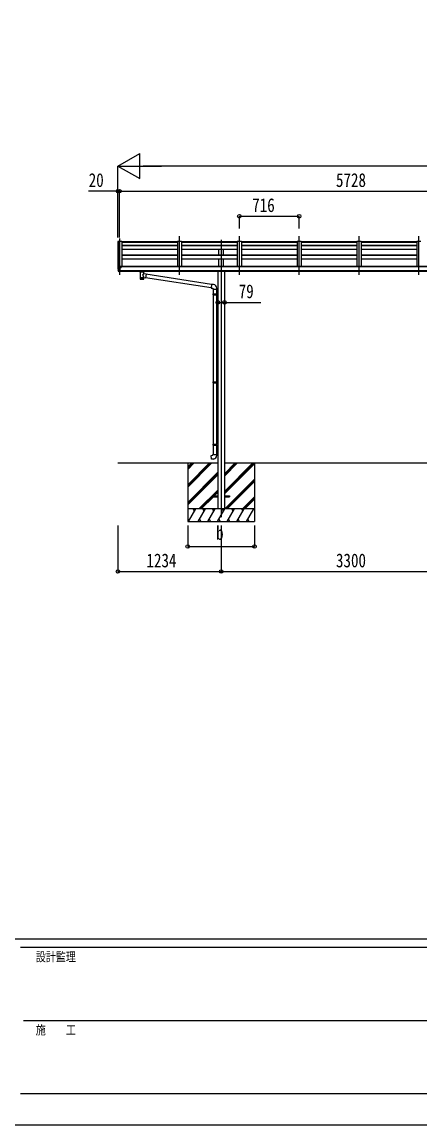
# Model space of a CAD drawing. Units: millimetres, scale not verified. Extents: x -21025 to 21025, y -14850 to 14850.
# Drawn here: x -6506 to -1746, y -14850 to -1647 of the extents above; entities that cross this region are included whole.
import ezdxf
from ezdxf.enums import TextEntityAlignment as Align

# ---------------------------------------------------------------- set-up
doc = ezdxf.new("R2010")
doc.units = ezdxf.units.MM
doc.header["$LTSCALE"] = 83
for name, color, linetype in [('0-3_YKK_12', 2, 'Continuous'), ('0-4_YKK_13', 4, 'Continuous'), ('0-5_YKK_A1', 4, 'Continuous'), ('0-6_YKK_D', 6, 'Continuous'), ('0-7_YKK_ZWAK', 7, 'Continuous')]:
    doc.layers.add(name, color=color, linetype=linetype)
doc.styles.add('ＭＳ ゴシック', font='')
doc.styles.get('ＭＳ ゴシック').set_extended_font_data('MS Gothic')

msp = doc.modelspace()

# ---------------------------------------------------------------- linework, layer by layer
at = {"layer": '0-3_YKK_12'}
for p, q in [((-4622.9, -4674.92), (-4622.9, -4212.09)), ((-3906.9, -4674.92), (-3906.9, -4212.09)), ((-3190.9, -4674.92), (-3190.9, -4212.09)), ((-2474.9, -4674.92), (-2474.9, -4212.09)), ((-1758.9, -4674.92), (-1758.9, -4212.09)), ((-5338.9, -4236.65), (-5338.9, -4674.92)), ((-4124.9, -4254.02), (-4124.9, -7575.02))]:
    msp.add_line(p, q, dxfattribs=at)
at = {"layer": '0-4_YKK_13'}
for p, q in [((-4647.9, -4277.78), (-5313.9, -4277.78)), ((-3931.9, -4277.78), (-4597.9, -4277.78)), ((-3215.9, -4277.78), (-3881.9, -4277.78)), ((-2499.9, -4277.78), (-3165.9, -4277.78)), ((-1783.9, -4277.78), (-2449.9, -4277.78)), ((-5360.9, -4578.57), (-5360.9, -4579.2)), ((-5353.99, -4569.77), (-5358.06, -4575.58)), ((-5346.52, -4635.89), (-5356.27, -4620.51)), ((-5338.9, -4637.7), (-5338.9, -4569.2)), ((-5337.4, -4570.12), (-5338.9, -4570.12)), ((-5332.4, -4578.93), (-5338.9, -4578.54)), ((-5337.4, -4570.12), (-5337.4, -4576.29)), ((-5327.73, -4571.62), (-5337.4, -4570.89)), ((-5337.4, -4573.89), (-5323.4, -4573.94)), ((-5327.93, -4584.12), (-5327.4, -4584.12)), ((-5327.4, -4584.12), (-5327.1, -4584.12)), ((-5326.9, -4573.93), (-5326.9, -4572.03)), ((-5322.4, -4575.05), (-5322.4, -4579.01)), ((-5340.4, -4637.61), (-5344.11, -4637.38)), ((-5340.4, -4637.61), (-5338.9, -4637.7)), ((-5338.9, -4635.5), (-5338.4, -4635.5)), ((-5338.4, -4635.5), (-5337.9, -4634.5)), ((-5332.4, -4634.5), (-5337.9, -4634.5)), ((-5098.4, -4638.51), (-5098.4, -4632.39)), ((-5094.3, -4643.01), (-5094.32, -4723.3)), ((-5048.5, -4660.58), (-5048.5, -4643)), ((-5023.28, -4664.49), (-5048.5, -4660.58)), ((-5048.48, -4723.3), (-5048.5, -4706.67)), ((-5048.5, -4706.92), (-5030.3, -4709.75)), ((-5044.4, -4638.51), (-5044.4, -4632.39)), ((-5023.28, -4664.49), (-5030.3, -4709.75)), ((-4242.08, -4830.25), (-5030.03, -4708.01)), ((-4238.41, -4788.31), (-5023.59, -4666.5)), ((-4217.48, -4789.07), (-4238.32, -4787.24)), ((-4222.4, -4844.81), (-4176.4, -4844.81)), ((-4220.4, -4844.81), (-4220.4, -4899.25)), ((-4178.4, -4844.81), (-4178.4, -4896.69)), ((-4176.4, -4844.81), (-4176.4, -4833.89)), ((-4222.4, -4901.25), (-4221.4, -4899.25)), ((-4222.4, -4901.25), (-4178.4, -4901.25)), ((-4222.4, -4901.25), (-4222.4, -4909.25)), ((-4222.4, -4909.25), (-4178.4, -4909.25)), ((-4222.4, -4909.25), (-4221.4, -4911.25)), ((-4221.4, -4899.25), (-4178.4, -4899.25)), ((-4221.4, -4911.25), (-4178.4, -4911.25)), ((-4220.4, -4911.25), (-4220.4, -5955.44)), ((-4182.88, -4901.25), (-4183.31, -4899.25)), ((-4180.4, -4896.75), (-4164.4, -4896.28)), ((-4180.4, -4898.75), (-4180.4, -4896.75)), ((-4180.4, -4898.75), (-4178.4, -4898.75)), ((-4180.4, -4913.75), (-4180.4, -4911.75)), ((-4180.4, -4913.75), (-4164.4, -4914.22)), ((-4178.4, -4913.81), (-4178.4, -5952.88)), ((-4164.4, -4896.28), (-4164.4, -4914.22)), ((-4222.4, -5957.44), (-4221.4, -5955.44)), ((-4222.4, -5957.44), (-4178.4, -5957.44)), ((-4222.4, -5957.44), (-4222.4, -5965.44)), ((-4222.4, -5965.44), (-4178.4, -5965.44)), ((-4222.4, -5965.44), (-4221.4, -5967.44)), ((-4221.4, -5955.44), (-4178.4, -5955.44)), ((-4221.4, -5967.44), (-4178.4, -5967.44)), ((-4220.4, -5967.44), (-4220.4, -6700.6)), ((-4182.88, -5957.44), (-4183.31, -5955.44)), ((-4180.4, -5952.94), (-4164.4, -5952.47)), ((-4180.4, -5954.94), (-4180.4, -5952.94)), ((-4180.4, -5954.94), (-4178.4, -5954.94)), ((-4180.4, -5969.94), (-4180.4, -5967.94)), ((-4180.4, -5969.94), (-4164.4, -5970.41)), ((-4178.4, -5970), (-4178.4, -6698.04)), ((-4164.4, -5952.47), (-4164.4, -5970.41)), ((-4222.4, -6702.6), (-4221.4, -6700.6)), ((-4222.4, -6702.6), (-4178.4, -6702.6)), ((-4222.4, -6702.6), (-4222.4, -6710.6)), ((-4222.4, -6710.6), (-4178.4, -6710.6)), ((-4222.4, -6710.6), (-4221.4, -6712.6)), ((-4221.4, -6700.6), (-4178.4, -6700.6)), ((-4221.4, -6712.6), (-4178.4, -6712.6)), ((-4220.4, -6712.6), (-4220.4, -6822.6)), ((-4182.88, -6702.6), (-4183.31, -6700.6)), ((-4180.4, -6698.1), (-4164.4, -6697.63)), ((-4180.4, -6700.1), (-4180.4, -6698.1)), ((-4180.4, -6700.1), (-4178.4, -6700.1)), ((-4180.4, -6715.1), (-4180.4, -6713.1)), ((-4180.4, -6715.1), (-4164.4, -6715.57)), ((-4178.4, -6715.16), (-4178.4, -6822.6)), ((-4164.4, -6697.63), (-4164.4, -6715.57)), ((-4222.4, -6822.6), (-4176.4, -6822.6)), ((-4222.4, -6832.6), (-4222.4, -6822.6)), ((-4176.4, -6822.6), (-4176.4, -6833.52)), ((-4224.9, -7320.49), (-4164.4, -7320.49)), ((-4224.9, -7320.49), (-4224.9, -7329.49)), ((-4224.9, -7329.49), (-4164.4, -7329.49)), ((-4085.4, -7320.49), (-4024.9, -7320.49)), ((-4085.4, -7329.49), (-4024.9, -7329.49)), ((-4024.9, -7320.49), (-4024.9, -7329.49))]:
    msp.add_line(p, q, dxfattribs=at)
for points in [[(-5338.9, -4569.2), (-5350.9, -4569.2), (-5353.23, -4569.34)], [(-5332.4, -4634.5), (-5332.4, -4576.29), (-5337.4, -4576.29)], [(-5327.73, -4571.62), (-5327.56, -4571.63), (-5327.4, -4571.67), (-5327.26, -4571.71), (-5327.13, -4571.76), (-5327.03, -4571.82), (-5326.96, -4571.89), (-5326.92, -4571.96), (-5326.9, -4572.03)], [(-5327.1, -4582.93), (-5327.1, -4584.12), (-5322.4, -4584.12)], [(-5322.4, -4582.5), (-5322.4, -4584.12), (-5321.93, -4584.12)], [(-5338.9, -4623.81), (-5335.74, -4623.4), (-5332.4, -4622.97)], [(-5098.36, -4638.57), (-5098.39, -4638.21), (-5098.14, -4637.25), (-5097.62, -4636.37), (-5096.82, -4635.53), (-5095.7, -4634.73), (-5094.3, -4634.01)], [(-5098.36, -4638.45), (-5098.39, -4638.81), (-5098.14, -4639.77), (-5097.62, -4640.65), (-5096.82, -4641.49), (-5095.7, -4642.28), (-5094.3, -4643.01)], [(-5048.5, -4634.02), (-5048.27, -4634.11), (-5046.91, -4634.85), (-5045.8, -4635.7), (-5045.04, -4636.56), (-5044.58, -4637.46), (-5044.41, -4638.35)], [(-5048.5, -4643), (-5048.27, -4642.9), (-5046.91, -4642.17), (-5045.8, -4641.32), (-5045.04, -4640.46), (-5044.58, -4639.56), (-5044.41, -4638.67)], [(-4238.32, -4787.24), (-4242.32, -4833.07), (-4222.4, -4834.81), (-4222.4, -4844.81)], [(-4182.88, -4901.25), (-4182.88, -4909.25), (-4183.31, -4911.25)], [(-4180.4, -4911.75), (-4178.4, -4911.75), (-4178.4, -4898.75)], [(-4182.88, -5957.44), (-4182.88, -5965.44), (-4183.31, -5967.44)], [(-4180.4, -5967.94), (-4178.4, -5967.94), (-4178.4, -5954.94)], [(-4182.88, -6702.6), (-4182.88, -6710.6), (-4183.31, -6712.6)], [(-4180.4, -6713.1), (-4178.4, -6713.1), (-4178.4, -6700.1)], [(-4217.48, -6878.35), (-4238.32, -6880.17), (-4242.32, -6834.34), (-4222.4, -6832.6)]]:
    msp.add_lwpolyline(points, dxfattribs=at)
for centre, radius, start, end in [((-5357.9, -4578.57), 3, 93, 180), ((-5168.41, -4579.2), 192.49, 180.0008, 192.1233), ((-5353.67, -4619.01), 3, 191.83348, 210), ((-5353.17, -4570.34), 1, 93.5, 145), ((-5324.9, -4584.12), 2.5, 151.64236, 180), ((-5324.9, -4584.12), 2.5, 0, 151.64236), ((-5343.93, -4634.39), 3, 210, 266.5), ((-5081.33, -4683.73), 51.38, 92.46126, 104.61963), ((-5061.45, -4683.73), 51.38, 75.38037, 87.53874), ((-4221.4, -4833.89), 45, 0, 85), ((-4221.4, -6833.52), 45, 275, 0)]:
    msp.add_arc(centre, radius, start, end, dxfattribs=at)
for centre, major_axis, ratio, start_param, end_param in [((-5323.4, -4575.05), (-0.02, 1.1), 0.906239, 4.69174961, 6.26254594), ((-5071.4, -4723.3), (22.92, 0), 0.101955, 6.28297226, 9.4248207), ((-5071.4, -4723.3), (22.92, 0), 0.101955, 3.14154991, 6.28339836), ((-5071.4, -4644.2), (-22.91, -0.42), 0.072511, 4.71158605, 6.28238237), ((-5071.4, -4710.86), (22.91, 0), 0.122865, 6.28318531, 9.42477796), ((-5071.38, -4642.57), (-22.91, -0.42), 0.072511, 4.71158605, 6.28238237), ((-5071.43, -4642.58), (22.92, -0.42), 0.07247, 0.00080893, 1.57160526), ((-5071.43, -4644.2), (22.92, -0.42), 0.07247, 0.00080893, 1.57160526), ((-5071.4, -4680.13), (-22.81, 26.62), 0.234429, 3.15633337, 4.59763806), ((-5068.85, -4682.78), (20.32, 22.25), 0.045535, 4.97565074, 6.24418986), ((-5060.4, -4638.51), (16, 0), 0.361356, 0, 0.01948745), ((-5060.4, -4638.51), (16, 0), 0.361356, 6.26369786, 6.28318531)]:
    msp.add_ellipse(centre, major_axis=major_axis, ratio=ratio, start_param=start_param, end_param=end_param, dxfattribs=at)
at = {"layer": '0-5_YKK_A1'}
for p, q in [((-5358.89, -4273.16), (-5358.9, -4575.74)), ((-5357.95, -4272.28), (-5350.12, -4271.86)), ((-5349.9, -4271.94), (-5349.9, -4569.2)), ((-5349.82, -4272.06), (-5349.2, -4273.68)), ((-5313.9, -4271.85), (-5313.9, -4579.01)), ((-4647.9, -4284.85), (-5313.9, -4284.85)), ((-4647.9, -4322.38), (-5313.9, -4322.38)), ((-4647.9, -4326.09), (-5313.9, -4326.09)), ((-4647.9, -4272.29), (-4647.9, -4572.48)), ((-4597.9, -4272.29), (-4647.9, -4272.29)), ((-4597.9, -4272.29), (-4597.9, -4572.48)), ((-3931.9, -4284.85), (-4597.9, -4284.85)), ((-3931.9, -4322.38), (-4597.9, -4322.38)), ((-3931.9, -4326.09), (-4597.9, -4326.09)), ((-3931.9, -4272.29), (-3931.9, -4572.48)), ((-3881.9, -4272.29), (-3931.9, -4272.29)), ((-3881.9, -4272.29), (-3881.9, -4572.48)), ((-3215.9, -4284.85), (-3881.9, -4284.85)), ((-3215.9, -4322.38), (-3881.9, -4322.38)), ((-3215.9, -4326.09), (-3881.9, -4326.09)), ((-3215.9, -4272.29), (-3215.9, -4572.48)), ((-3165.9, -4272.29), (-3215.9, -4272.29)), ((-3165.9, -4272.29), (-3165.9, -4572.48)), ((-2499.9, -4284.85), (-3165.9, -4284.85)), ((-2499.9, -4322.38), (-3165.9, -4322.38)), ((-2499.9, -4326.09), (-3165.9, -4326.09)), ((-2499.9, -4272.29), (-2499.9, -4572.48)), ((-2449.9, -4272.29), (-2499.9, -4272.29)), ((-2449.9, -4272.29), (-2449.9, -4572.48)), ((-1783.9, -4284.85), (-2449.9, -4284.85)), ((-1783.9, -4322.38), (-2449.9, -4322.38)), ((-1783.9, -4326.09), (-2449.9, -4326.09)), ((-1783.9, -4272.29), (-1783.9, -4572.48)), ((-1733.9, -4272.29), (-1783.9, -4272.29)), ((-4647.9, -4370.6), (-5313.9, -4370.6)), ((-4647.9, -4436.47), (-5313.9, -4436.47)), ((-4647.9, -4443.27), (-5313.9, -4443.27)), ((-4647.9, -4486.82), (-5313.9, -4486.82)), ((-3931.9, -4370.6), (-4597.9, -4370.6)), ((-3931.9, -4436.47), (-4597.9, -4436.47)), ((-3931.9, -4443.27), (-4597.9, -4443.27)), ((-3931.9, -4486.82), (-4597.9, -4486.82)), ((-4152.4, -4436.47), (-4152.4, -4370.6)), ((-4152.4, -4572.48), (-4152.4, -4486.82)), ((-4097.4, -4436.47), (-4097.4, -4370.6)), ((-4097.4, -4572.48), (-4097.4, -4486.82)), ((-3215.9, -4370.6), (-3881.9, -4370.6)), ((-3215.9, -4436.47), (-3881.9, -4436.47)), ((-3215.9, -4443.27), (-3881.9, -4443.27)), ((-3215.9, -4486.82), (-3881.9, -4486.82)), ((-2499.9, -4370.6), (-3165.9, -4370.6)), ((-2499.9, -4436.47), (-3165.9, -4436.47)), ((-2499.9, -4443.27), (-3165.9, -4443.27)), ((-2499.9, -4486.82), (-3165.9, -4486.82)), ((-1783.9, -4370.6), (-2449.9, -4370.6)), ((-1783.9, -4436.47), (-2449.9, -4436.47)), ((-1783.9, -4443.27), (-2449.9, -4443.27)), ((-1783.9, -4486.82), (-2449.9, -4486.82)), ((382.6, -4579.01), (-5332.4, -4579.01)), ((-5332.4, -4620.41), (382.6, -4620.41)), ((-5308.9, -4579.01), (-5308.9, -4572.48)), ((359.1, -4572.48), (-5308.9, -4572.48)), ((382.6, -4632.22), (-5332.4, -4632.18)), ((-4164.4, -4632.2), (-4164.4, -7475.02)), ((-4085.4, -4632.2), (-4085.4, -7475.02)), ((-5358.9, -6925), (-4164.4, -6925)), ((-4524.9, -6925), (-4524.9, -7625)), ((-4524.9, -7185.73), (-4264.17, -6925)), ((-4524.9, -7199.87), (-4250.03, -6925)), ((-4524.9, -7214.01), (-4235.89, -6925)), ((-4524.9, -7001.88), (-4448.02, -6925)), ((-4524.9, -6987.74), (-4462.16, -6925)), ((-4524.9, -6973.6), (-4476.3, -6925)), ((-4085.4, -6925), (-864.4, -6925)), ((-4085.4, -7266.73), (-3743.67, -6925)), ((-4085.4, -7280.87), (-3729.53, -6925)), ((-4085.4, -7082.88), (-3927.52, -6925)), ((-4085.4, -7068.74), (-3941.66, -6925)), ((-4085.4, -7054.6), (-3955.8, -6925)), ((-4085.4, -7295.01), (-3724.9, -6934.51)), ((-3724.9, -6925), (-3724.9, -7625)), ((-4524.9, -7397.86), (-4164.4, -7037.36)), ((-4524.9, -7412), (-4164.4, -7051.5)), ((-4524.9, -7426.14), (-4164.4, -7065.65)), ((-4081.54, -7475), (-3724.9, -7118.36)), ((-4389.91, -7475), (-4164.4, -7249.49)), ((-4067.4, -7475), (-3724.9, -7132.5)), ((-4053.26, -7475), (-3724.9, -7146.64)), ((-4375.77, -7475), (-4224.9, -7324.13)), ((-4361.63, -7475), (-4216.11, -7329.49)), ((-4221.26, -7320.49), (-4164.4, -7263.63)), ((-4207.11, -7320.49), (-4164.4, -7277.78)), ((-3869.41, -7475), (-3724.9, -7330.49)), ((-3855.27, -7475), (-3724.9, -7344.63)), ((-3841.13, -7475), (-3724.9, -7358.78)), ((-3724.9, -7475), (-4524.9, -7475)), ((-4514.61, -7625), (-4428.01, -7475)), ((-4443.01, -7500.98), (-4458.01, -7475)), ((-4399.14, -7625), (-4312.54, -7475)), ((-4327.54, -7500.98), (-4342.54, -7475)), ((-4283.67, -7625), (-4197.07, -7475)), ((-4212.07, -7500.98), (-4227.07, -7475)), ((-4168.2, -7625), (-4081.6, -7475)), ((-4096.6, -7500.98), (-4111.6, -7475)), ((-4052.73, -7625), (-3966.13, -7475)), ((-3981.13, -7500.98), (-3996.13, -7475)), ((-3937.26, -7625), (-3850.66, -7475)), ((-3880.66, -7475), (-3865.66, -7500.98)), ((-3821.79, -7625), (-3735.19, -7475)), ((-4524.9, -7625), (-3724.9, -7625)), ((-4384.14, -7599.02), (-4369.14, -7625)), ((-4268.67, -7599.02), (-4253.67, -7625)), ((-4153.2, -7599.02), (-4138.2, -7625)), ((-4037.73, -7599.02), (-4022.73, -7625)), ((-3922.26, -7599.02), (-3907.26, -7625)), ((-3806.79, -7599.02), (-3791.79, -7625))]:
    msp.add_line(p, q, dxfattribs=at)
msp.add_lwpolyline([(-5349.2, -4569.2), (-5349.2, -4271.85), (-5313.9, -4271.85)], dxfattribs=at)
msp.add_circle((-5324.93, -4583.92), 3, dxfattribs=at)
for centre, radius, start, end in [((-5357.9, -4273.27), 1, 93, 173.32986), ((-5350.1, -4272.17), 0.301, 21.06327, 92.86679)]:
    msp.add_arc(centre, radius, start, end, dxfattribs=at)
at = {"layer": '0-6_YKK_D'}
for p, q in [((-5358.9, -3371.86), (-5099.09, -3221.86)), ((-5099.09, -3521.86), (-5099.09, -3221.86)), ((-5358.9, -4227.78), (-5358.9, -3370.86)), ((-5358.9, -3371.86), (-5099.09, -3521.86)), ((-5358.9, -3371.86), (-4839.29, -3371.86)), ((5837.1, -3371.86), (-5058.9, -3371.86)), ((-5358.9, -4227.78), (-5358.9, -3670.86)), ((-5338.9, -4227.78), (-5338.9, -3670.86)), ((-5338.9, -4227.78), (-5338.9, -3670.86)), ((-5338.9, -3671.86), (389.1, -3671.86)), ((-3906.9, -4118.96), (-3906.9, -3970.86)), ((-3906.9, -3971.86), (-3190.9, -3971.86)), ((-3190.9, -4119.96), (-3190.9, -3970.86)), ((-4164.4, -5003.58), (-4164.4, -5002.58)), ((-4085.4, -5003.58), (-4085.4, -5002.58)), ((-5358.9, -7675), (-5358.9, -8226)), ((-4524.9, -7675.21), (-4524.9, -7926)), ((-4124.9, -7675), (-4124.9, -8226)), ((-4124.9, -7675), (-4124.9, -8226)), ((-3724.9, -7675.21), (-3724.9, -7926)), ((-4524.9, -7925), (-3724.9, -7925)), ((-5358.9, -8225), (-4124.9, -8225)), ((-4124.9, -8225), (-824.9, -8225))]:
    msp.add_line(p, q, dxfattribs=at)
for points in [[(-5338.9, -3671.86), (-5358.9, -3671.86), (-5709.9, -3671.86)], [(-4164.4, -5003.58), (-4085.4, -5003.58), (-3649.4, -5003.58)]]:
    msp.add_lwpolyline(points, dxfattribs=at)
for centre in [(-5358.9, -3671.86), (-5338.9, -3671.86), (-5338.9, -3671.86), (-3906.9, -3971.86), (-3190.9, -3971.86), (-4164.4, -5003.58), (-4085.4, -5003.58), (-4524.9, -7925), (-3724.9, -7925), (-5358.9, -8225), (-4124.9, -8225), (-4124.9, -8225)]:
    msp.add_circle(centre, 21.25, dxfattribs=at)
at = {"layer": '0-7_YKK_ZWAK'}
for p, q in [((19475.1, -12625), (-19524.9, -12625)), ((-24.9, -12725), (-6524.9, -12725)), ((-6487.4, -13600), (-24.9, -13600)), ((-6524.9, -14475), (-24.9, -14475))]:
    msp.add_line(p, q, dxfattribs=at)
msp.add_lwpolyline([(-21025, -14850), (21025, -14850), (21025, 14850), (-21025, 14850)], close=True, dxfattribs=at)

# ---------------------------------------------------------------- texts
at = {"layer": '0-6_YKK_D', "style": 'ＭＳ ゴシック', "width": 0.8}
for s, p in [('20', (-5708.9, -3670.86)), ('5728', (-2750.9, -3670.86)), ('716', (-3752.9, -3970.86)), ('79', (-3914.4, -5002.58)), ('b', (-4184.9, -7895)), ('1234', (-5017.9, -8224)), ('3300', (-2750.9, -8224))]:
    msp.add_text(s, height=165, dxfattribs=at).set_placement(p, align=Align.BOTTOM_LEFT)
at = {"layer": '0-7_YKK_ZWAK', "style": 'ＭＳ ゴシック', "width": 0.8}
for s, p in [('設計監理', (-6341.57, -12925)), ('施\u3000\u3000工', (-6341.57, -13800))]:
    msp.add_text(s, height=110, dxfattribs=at).set_placement(p, align=Align.BOTTOM_LEFT)

doc.saveas('drawing.dxf')
